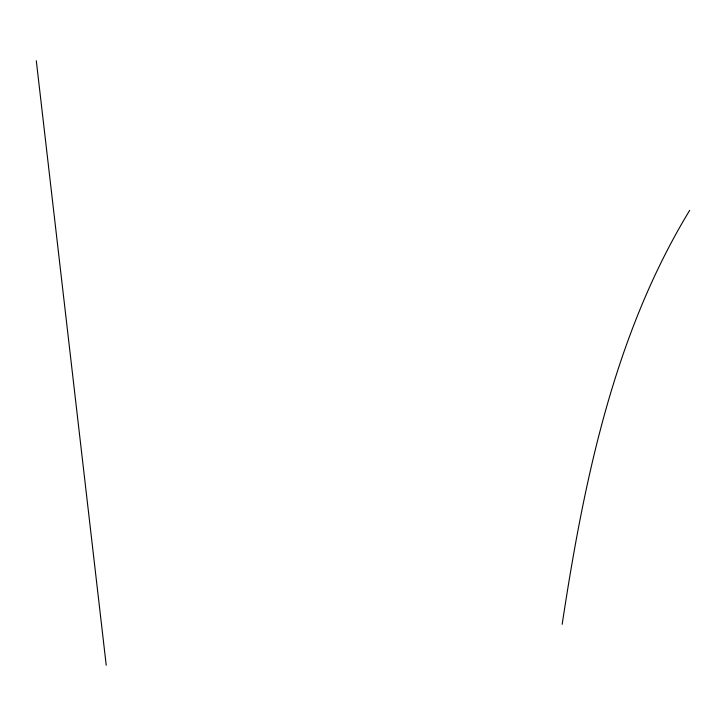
<?xml version="1.0" encoding="UTF-8"?>
<svg xmlns="http://www.w3.org/2000/svg" width="726" height="726" viewBox="0 0 726 726"><rect width="100%" height="100%" fill="white"/><g stroke="black" fill="none" stroke-linecap="round" stroke-linejoin="round"><path stroke-width="1.09" d="M562.169 624.333C583.858 481.547 613.679 335.258 689.7 210.331M36.3 60.739L106.223 665.261"/></g></svg>
